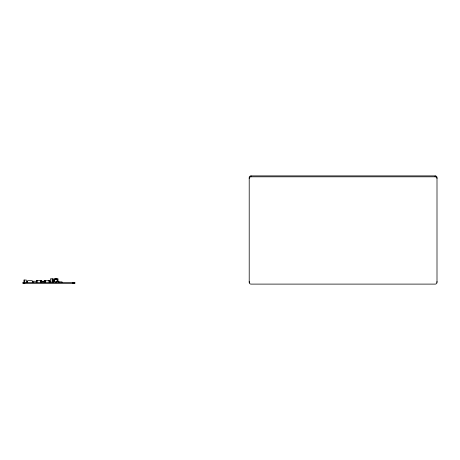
<?xml version="1.0" encoding="UTF-8"?>
<svg xmlns="http://www.w3.org/2000/svg" width="460" height="460" viewBox="0 0 460 460"><rect width="100%" height="100%" fill="white"/><g stroke="black" fill="none" stroke-linecap="round" stroke-linejoin="round"><path stroke-width="0.69" d="M32.453 281.928L31.907 282.474L23 282.474L23 283.389L74.767 283.389L74.767 282.474L57.862 282.474M36.944 280.801L36.645 280.801L36.944 280.801L36.944 282.474M45.166 282.474C45.758 280.151 44.436 280.054 44.861 282.474M45.166 280.801L44.861 280.801L49.214 280.675L49.249 282.474M36.645 282.474L36.794 280.652L40.992 280.675L41.026 282.474M36.967 280.726L36.645 280.744M45.189 280.726L44.861 280.744M36.673 280.675L36.794 280.652M55.694 278.835C51.014 280.22 57.805 285.142 57.672 280.272C57.345 278.208 53.952 278.484 54.061 280.652C54.694 285.108 60.45 279.927 56.08 278.835M48.944 280.801L49.249 280.801M40.704 280.726L41.026 280.698L40.572 280.652L41.026 280.744L40.572 280.652L41.026 280.772L40.721 280.801L40.721 282.474M40.957 280.663L40.612 280.657M36.714 280.663L37.059 280.657M44.936 280.663L45.281 280.657M251.033 175.892L435.171 175.892A1.829 1.581 0 0 1 437 177.474L437 282.526A1.829 1.581 0 0 1 435.171 284.108L251.033 284.108A1.829 1.581 0 0 1 249.211 282.526L249.211 177.474A1.829 1.581 0 0 1 251.033 175.892L251.033 176.807A1.829 1.581 0 0 0 249.211 178.388M251.033 176.807L435.171 176.807A1.829 1.581 0 0 1 437 178.388M41.026 280.801L40.716 280.761M32.246 281.261L37.168 281.261M40.681 281.261L45.603 281.261M49.122 281.261L50.525 281.261M52.636 281.261L54.044 281.261M40.624 281.865L45.442 281.865M48.881 281.865L51.083 281.865M52.382 281.865L53.785 281.865M49.249 280.698L49.093 280.652M48.829 280.657L49.18 280.663M27.738 282.474L27.186 281.928L27.14 282.474L27.209 281.1L27.796 280.652L32.004 280.669L32.436 281.1L32.453 282.474L53.785 282.474L53.757 278.823L58.017 278.823L58.017 282.474M44.189 281.261L44.833 281.865M44.079 281.261L44.752 281.865M43.907 281.261L44.608 281.865M43.803 281.261L44.413 281.865M43.688 281.261L44.292 281.865M435.171 175.892L435.171 176.807M74.629 282.474L74.629 283.389M74.457 282.474L74.457 283.389M74.232 282.474L74.232 283.389M73.956 282.474L73.956 283.389M73.64 282.474L73.64 283.389M73.295 282.474L73.295 283.389M72.939 282.474L72.939 283.389M62.037 282.474L62.037 281.865L58.868 281.865L58.868 282.474M59.052 281.865L59.052 282.474M58.265 281.261L58.265 282.474M52.843 282.474L52.843 278.823L50.439 278.823L50.439 282.474M52.17 278.823L52.17 282.474M36.495 282.474L36.495 281.865L36.185 282.474M33.476 281.865L33.476 282.474M27.324 281.261L27.324 282.474M26.318 282.474L26.318 280.042L23.914 280.042L23.914 282.474M24.828 282.474L24.828 283.389M24.616 280.042L24.616 282.474M24.472 282.474L24.472 283.389M24.127 282.474L24.127 283.389M23.811 282.474L23.811 283.389M23.535 282.474L23.535 283.389M23.31 282.474L23.31 283.389M23.138 282.474L23.138 283.389M437 281.612A1.829 1.581 0 0 1 436.753 282.405M249.452 282.405A1.829 1.581 0 0 1 249.211 281.612M57.408 280.56C54.038 286.626 53.354 274.93 57.408 280.56M54.148 280.082C56.218 288.155 60.565 274.769 54.148 280.082M49.249 280.744L48.938 280.761L49.249 280.744M74.767 283.389L74.756 282.474L74.767 283.389"/></g></svg>
